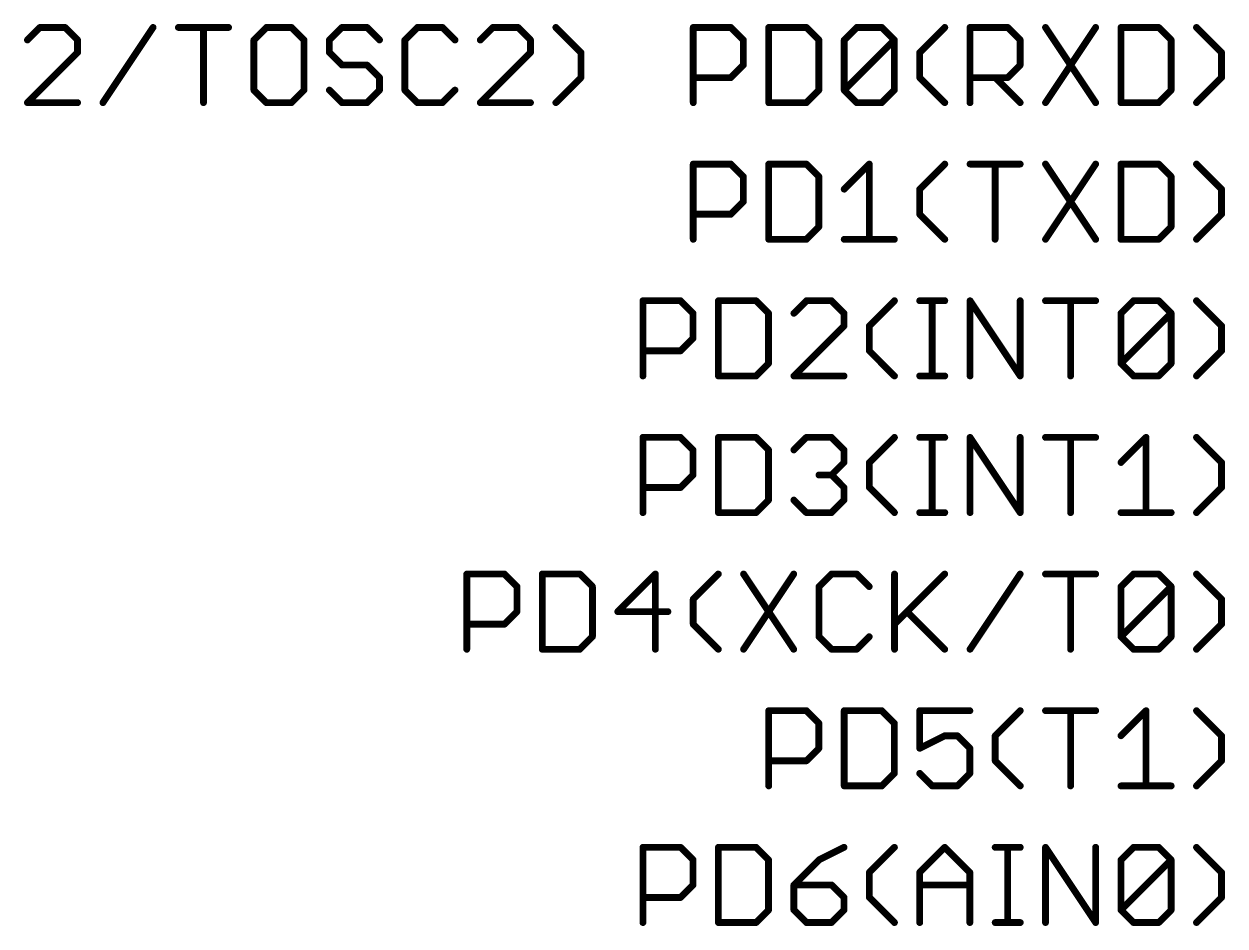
# Model space of a CAD drawing. Extents: x -13 to 211, y -15 to 133.
# Drawn here: x 74.06 to 96.38, y 50.04 to 66.8 of the extents above; entities that cross this region are included whole.
import ezdxf

# ---------------------------------------------------------------- set-up
doc = ezdxf.new("R2010")
doc.units = 0
doc.layers.add('95', color=251, linetype='CONTINUOUS')

msp = doc.modelspace()

# ---------------------------------------------------------------- linework, layer by layer
at = {"layer": '95', "const_width": 0.127}
for points in [[(74.3518, 66.7397), (74.1188, 66.5067)], [(74.8179, 66.7397), (74.3518, 66.7397)], [(75.0509, 66.5067), (74.8179, 66.7397)], [(75.522, 65.3415), (76.4542, 66.7397)], [(76.9253, 66.7397), (77.8575, 66.7397)], [(77.3914, 65.3415), (77.3914, 66.7397)], [(78.5616, 66.7397), (78.3286, 66.5067)], [(79.0277, 66.7397), (78.5616, 66.7397)], [(79.2607, 66.5067), (79.0277, 66.7397)], [(79.9649, 66.7397), (79.7319, 66.5067)], [(80.431, 66.7397), (79.9649, 66.7397)], [(80.664, 66.5067), (80.431, 66.7397)], [(81.3682, 66.7397), (81.1352, 66.5067)], [(81.8343, 66.7397), (81.3682, 66.7397)], [(82.0673, 66.5067), (81.8343, 66.7397)], [(82.7715, 66.7397), (82.5384, 66.5067)], [(83.2375, 66.7397), (82.7715, 66.7397)], [(83.4706, 66.5067), (83.2375, 66.7397)], [(84.4078, 66.2736), (83.9417, 66.7397)], [(86.496, 65.3415), (86.496, 66.7397)], [(86.496, 66.7397), (87.1951, 66.7397)], [(87.1951, 66.7397), (87.4281, 66.5067)], [(87.8993, 66.7397), (87.8993, 65.3415)], [(88.5984, 66.7397), (87.8993, 66.7397)], [(88.8314, 66.5067), (88.5984, 66.7397)], [(89.3025, 66.5067), (89.5356, 66.7397)], [(89.5356, 66.7397), (90.0016, 66.7397)], [(90.0016, 66.7397), (90.2347, 66.5067)], [(90.7058, 66.2736), (91.1719, 66.7397)], [(91.6413, 65.3415), (91.6413, 66.7397)], [(91.6413, 66.7397), (92.3404, 66.7397)], [(92.3404, 66.7397), (92.5735, 66.5067)], [(93.0446, 66.7397), (93.9767, 65.3415)], [(93.9767, 66.7397), (93.0446, 65.3415)], [(94.4479, 66.7397), (94.4479, 65.3415)], [(95.147, 66.7397), (94.4479, 66.7397)], [(95.38, 66.5067), (95.147, 66.7397)], [(96.3172, 66.2736), (95.8512, 66.7397)], [(75.0509, 66.2736), (75.0509, 66.5067)], [(78.3286, 66.5067), (78.3286, 65.5745)], [(79.2607, 65.5745), (79.2607, 66.5067)], [(79.7319, 66.5067), (79.7319, 66.2736)], [(81.1352, 66.5067), (81.1352, 65.5745)], [(83.4706, 66.2736), (83.4706, 66.5067)], [(87.4281, 66.5067), (87.4281, 66.0406)], [(88.8314, 65.5745), (88.8314, 66.5067)], [(89.3025, 65.5745), (89.3025, 66.5067)], [(89.3025, 65.5745), (90.2347, 66.5067)], [(90.2347, 66.5067), (90.2347, 65.5745)], [(92.5735, 66.5067), (92.5735, 66.0406)], [(95.38, 65.5745), (95.38, 66.5067)], [(74.1188, 65.3415), (75.0509, 66.2736)], [(79.7319, 66.2736), (79.9649, 66.0406)], [(82.5384, 65.3415), (83.4706, 66.2736)], [(84.4078, 65.8076), (84.4078, 66.2736)], [(90.7058, 65.8076), (90.7058, 66.2736)], [(96.3172, 65.8076), (96.3172, 66.2736)], [(79.9649, 66.0406), (80.431, 66.0406)], [(80.431, 66.0406), (80.664, 65.8076)], [(87.4281, 66.0406), (87.1951, 65.8076)], [(92.5735, 66.0406), (92.3404, 65.8076)], [(80.664, 65.8076), (80.664, 65.5745)], [(83.9417, 65.3415), (84.4078, 65.8076)], [(87.1951, 65.8076), (86.496, 65.8076)], [(91.1719, 65.3415), (90.7058, 65.8076)], [(92.3404, 65.8076), (91.6413, 65.8076)], [(92.1074, 65.8076), (92.5735, 65.3415)], [(95.8512, 65.3415), (96.3172, 65.8076)], [(78.3286, 65.5745), (78.5616, 65.3415)], [(79.0277, 65.3415), (79.2607, 65.5745)], [(79.9649, 65.3415), (79.7319, 65.5745)], [(80.664, 65.5745), (80.431, 65.3415)], [(81.1352, 65.5745), (81.3682, 65.3415)], [(81.8343, 65.3415), (82.0673, 65.5745)], [(88.5984, 65.3415), (88.8314, 65.5745)], [(89.5356, 65.3415), (89.3025, 65.5745)], [(90.2347, 65.5745), (90.0016, 65.3415)], [(95.147, 65.3415), (95.38, 65.5745)], [(75.0509, 65.3415), (74.1188, 65.3415)], [(78.5616, 65.3415), (79.0277, 65.3415)], [(80.431, 65.3415), (79.9649, 65.3415)], [(81.3682, 65.3415), (81.8343, 65.3415)], [(83.4706, 65.3415), (82.5384, 65.3415)], [(87.8993, 65.3415), (88.5984, 65.3415)], [(90.0016, 65.3415), (89.5356, 65.3415)], [(94.4479, 65.3415), (95.147, 65.3415)], [(86.496, 62.8015), (86.496, 64.1997)], [(86.496, 64.1997), (87.1951, 64.1997)], [(87.1951, 64.1997), (87.4281, 63.9667)], [(87.8993, 64.1997), (87.8993, 62.8015)], [(88.5984, 64.1997), (87.8993, 64.1997)], [(88.8314, 63.9667), (88.5984, 64.1997)], [(89.3025, 63.7336), (89.7686, 64.1997)], [(89.7686, 64.1997), (89.7686, 62.8015)], [(90.7058, 63.7336), (91.1719, 64.1997)], [(91.6413, 64.1997), (92.5735, 64.1997)], [(92.1074, 62.8015), (92.1074, 64.1997)], [(93.0446, 64.1997), (93.9767, 62.8015)], [(93.9767, 64.1997), (93.0446, 62.8015)], [(94.4479, 64.1997), (94.4479, 62.8015)], [(95.147, 64.1997), (94.4479, 64.1997)], [(95.38, 63.9667), (95.147, 64.1997)], [(96.3172, 63.7336), (95.8512, 64.1997)], [(87.4281, 63.9667), (87.4281, 63.5006)], [(88.8314, 63.0345), (88.8314, 63.9667)], [(95.38, 63.0345), (95.38, 63.9667)], [(90.7058, 63.2676), (90.7058, 63.7336)], [(96.3172, 63.2676), (96.3172, 63.7336)], [(87.4281, 63.5006), (87.1951, 63.2676)], [(87.1951, 63.2676), (86.496, 63.2676)], [(91.1719, 62.8015), (90.7058, 63.2676)], [(95.8512, 62.8015), (96.3172, 63.2676)], [(88.5984, 62.8015), (88.8314, 63.0345)], [(95.147, 62.8015), (95.38, 63.0345)], [(87.8993, 62.8015), (88.5984, 62.8015)], [(89.3025, 62.8015), (90.2347, 62.8015)], [(94.4479, 62.8015), (95.147, 62.8015)], [(85.5605, 60.2615), (85.5605, 61.6597)], [(85.5605, 61.6597), (86.2596, 61.6597)], [(86.2596, 61.6597), (86.4926, 61.4267)], [(86.9637, 61.6597), (86.9637, 60.2615)], [(87.6628, 61.6597), (86.9637, 61.6597)], [(87.8959, 61.4267), (87.6628, 61.6597)], [(88.6001, 61.6597), (88.367, 61.4267)], [(89.0661, 61.6597), (88.6001, 61.6597)], [(89.2991, 61.4267), (89.0661, 61.6597)], [(89.7703, 61.1936), (90.2364, 61.6597)], [(90.7058, 61.6597), (91.1719, 61.6597)], [(90.9389, 60.2615), (90.9389, 61.6597)], [(91.6413, 60.2615), (91.6413, 61.6597)], [(91.6413, 61.6597), (92.5735, 60.2615)], [(92.5735, 60.2615), (92.5735, 61.6597)], [(93.0446, 61.6597), (93.9767, 61.6597)], [(93.5107, 60.2615), (93.5107, 61.6597)], [(94.4479, 61.4267), (94.6809, 61.6597)], [(94.6809, 61.6597), (95.147, 61.6597)], [(95.147, 61.6597), (95.38, 61.4267)], [(96.3172, 61.1936), (95.8512, 61.6597)], [(86.4926, 61.4267), (86.4926, 60.9606)], [(87.8959, 60.4945), (87.8959, 61.4267)], [(89.2991, 61.1936), (89.2991, 61.4267)], [(94.4479, 60.4945), (94.4479, 61.4267)], [(94.4479, 60.4945), (95.38, 61.4267)], [(95.38, 61.4267), (95.38, 60.4945)], [(88.367, 60.2615), (89.2991, 61.1936)], [(89.7703, 60.7276), (89.7703, 61.1936)], [(96.3172, 60.7276), (96.3172, 61.1936)], [(86.4926, 60.9606), (86.2596, 60.7276)], [(86.2596, 60.7276), (85.5605, 60.7276)], [(90.2364, 60.2615), (89.7703, 60.7276)], [(95.8512, 60.2615), (96.3172, 60.7276)], [(87.6628, 60.2615), (87.8959, 60.4945)], [(94.6809, 60.2615), (94.4479, 60.4945)], [(95.38, 60.4945), (95.147, 60.2615)], [(86.9637, 60.2615), (87.6628, 60.2615)], [(89.2991, 60.2615), (88.367, 60.2615)], [(90.7058, 60.2615), (91.1719, 60.2615)], [(95.147, 60.2615), (94.6809, 60.2615)], [(85.5605, 57.7215), (85.5605, 59.1197)], [(85.5605, 59.1197), (86.2596, 59.1197)], [(86.2596, 59.1197), (86.4926, 58.8867)], [(86.9637, 59.1197), (86.9637, 57.7215)], [(87.6628, 59.1197), (86.9637, 59.1197)], [(87.8959, 58.8867), (87.6628, 59.1197)], [(88.367, 58.8867), (88.6001, 59.1197)], [(88.6001, 59.1197), (89.0661, 59.1197)], [(89.0661, 59.1197), (89.2991, 58.8867)], [(89.7703, 58.6536), (90.2364, 59.1197)], [(90.7058, 59.1197), (91.1719, 59.1197)], [(90.9389, 57.7215), (90.9389, 59.1197)], [(91.6413, 57.7215), (91.6413, 59.1197)], [(91.6413, 59.1197), (92.5735, 57.7215)], [(92.5735, 57.7215), (92.5735, 59.1197)], [(93.0446, 59.1197), (93.9767, 59.1197)], [(93.5107, 57.7215), (93.5107, 59.1197)], [(94.4479, 58.6536), (94.914, 59.1197)], [(94.914, 59.1197), (94.914, 57.7215)], [(96.3172, 58.6536), (95.8512, 59.1197)], [(86.4926, 58.8867), (86.4926, 58.4206)], [(87.8959, 57.9545), (87.8959, 58.8867)], [(89.2991, 58.8867), (89.2991, 58.6536)], [(89.2991, 58.6536), (89.0661, 58.4206)], [(89.7703, 58.1876), (89.7703, 58.6536)], [(96.3172, 58.1876), (96.3172, 58.6536)], [(86.4926, 58.4206), (86.2596, 58.1876)], [(89.0661, 58.4206), (88.8331, 58.4206)], [(89.0661, 58.4206), (89.2991, 58.1876)], [(86.2596, 58.1876), (85.5605, 58.1876)], [(89.2991, 58.1876), (89.2991, 57.9545)], [(90.2364, 57.7215), (89.7703, 58.1876)], [(95.8512, 57.7215), (96.3172, 58.1876)], [(87.6628, 57.7215), (87.8959, 57.9545)], [(88.6001, 57.7215), (88.367, 57.9545)], [(89.2991, 57.9545), (89.0661, 57.7215)], [(86.9637, 57.7215), (87.6628, 57.7215)], [(89.0661, 57.7215), (88.6001, 57.7215)], [(90.7058, 57.7215), (91.1719, 57.7215)], [(94.4479, 57.7215), (95.38, 57.7215)], [(82.2861, 55.1815), (82.2861, 56.5797)], [(82.2861, 56.5797), (82.9852, 56.5797)], [(82.9852, 56.5797), (83.2183, 56.3467)], [(83.6894, 56.5797), (83.6894, 55.1815)], [(84.3885, 56.5797), (83.6894, 56.5797)], [(84.6216, 56.3467), (84.3885, 56.5797)], [(85.7918, 56.5797), (85.0927, 55.8806)], [(85.7918, 55.1815), (85.7918, 56.5797)], [(86.496, 56.1136), (86.962, 56.5797)], [(87.4315, 56.5797), (88.3636, 55.1815)], [(88.3636, 56.5797), (87.4315, 55.1815)], [(89.0678, 56.5797), (88.8348, 56.3467)], [(89.5339, 56.5797), (89.0678, 56.5797)], [(89.7669, 56.3467), (89.5339, 56.5797)], [(90.2381, 56.5797), (90.2381, 55.1815)], [(90.2381, 55.6476), (91.1702, 56.5797)], [(91.6413, 55.1815), (92.5735, 56.5797)], [(93.0446, 56.5797), (93.9767, 56.5797)], [(93.5107, 55.1815), (93.5107, 56.5797)], [(94.4479, 56.3467), (94.6809, 56.5797)], [(94.6809, 56.5797), (95.147, 56.5797)], [(95.147, 56.5797), (95.38, 56.3467)], [(96.3172, 56.1136), (95.8512, 56.5797)], [(83.2183, 56.3467), (83.2183, 55.8806)], [(84.6216, 55.4145), (84.6216, 56.3467)], [(88.8348, 56.3467), (88.8348, 55.4145)], [(94.4479, 55.4145), (94.4479, 56.3467)], [(94.4479, 55.4145), (95.38, 56.3467)], [(95.38, 56.3467), (95.38, 55.4145)], [(86.496, 55.6476), (86.496, 56.1136)], [(96.3172, 55.6476), (96.3172, 56.1136)], [(83.2183, 55.8806), (82.9852, 55.6476)], [(85.0927, 55.8806), (86.0248, 55.8806)], [(90.4711, 55.8806), (91.1702, 55.1815)], [(82.9852, 55.6476), (82.2861, 55.6476)], [(86.962, 55.1815), (86.496, 55.6476)], [(95.8512, 55.1815), (96.3172, 55.6476)], [(84.3885, 55.1815), (84.6216, 55.4145)], [(88.8348, 55.4145), (89.0678, 55.1815)], [(89.5339, 55.1815), (89.7669, 55.4145)], [(94.6809, 55.1815), (94.4479, 55.4145)], [(95.38, 55.4145), (95.147, 55.1815)], [(83.6894, 55.1815), (84.3885, 55.1815)], [(89.0678, 55.1815), (89.5339, 55.1815)], [(95.147, 55.1815), (94.6809, 55.1815)], [(87.8993, 52.6415), (87.8993, 54.0397)], [(87.8993, 54.0397), (88.5984, 54.0397)], [(88.5984, 54.0397), (88.8314, 53.8067)], [(89.3025, 54.0397), (89.3025, 52.6415)], [(90.0016, 54.0397), (89.3025, 54.0397)], [(90.2347, 53.8067), (90.0016, 54.0397)], [(91.638, 54.0397), (90.7058, 54.0397)], [(90.7058, 54.0397), (90.7058, 53.3406)], [(92.1091, 53.5736), (92.5752, 54.0397)], [(93.0446, 54.0397), (93.9767, 54.0397)], [(93.5107, 52.6415), (93.5107, 54.0397)], [(94.4479, 53.5736), (94.914, 54.0397)], [(94.914, 54.0397), (94.914, 52.6415)], [(96.3172, 53.5736), (95.8512, 54.0397)], [(88.8314, 53.8067), (88.8314, 53.3406)], [(90.2347, 52.8745), (90.2347, 53.8067)], [(90.7058, 53.3406), (91.1719, 53.5736)], [(91.1719, 53.5736), (91.4049, 53.5736)], [(91.4049, 53.5736), (91.638, 53.3406)], [(92.1091, 53.1076), (92.1091, 53.5736)], [(96.3172, 53.1076), (96.3172, 53.5736)], [(88.8314, 53.3406), (88.5984, 53.1076)], [(91.638, 53.3406), (91.638, 52.8745)], [(88.5984, 53.1076), (87.8993, 53.1076)], [(92.5752, 52.6415), (92.1091, 53.1076)], [(95.8512, 52.6415), (96.3172, 53.1076)], [(90.0016, 52.6415), (90.2347, 52.8745)], [(90.9389, 52.6415), (90.7058, 52.8745)], [(91.638, 52.8745), (91.4049, 52.6415)], [(89.3025, 52.6415), (90.0016, 52.6415)], [(91.4049, 52.6415), (90.9389, 52.6415)], [(94.4479, 52.6415), (95.38, 52.6415)], [(85.5605, 50.1015), (85.5605, 51.4997)], [(85.5605, 51.4997), (86.2596, 51.4997)], [(86.2596, 51.4997), (86.4926, 51.2667)], [(86.9637, 51.4997), (86.9637, 50.1015)], [(87.6628, 51.4997), (86.9637, 51.4997)], [(87.8959, 51.2667), (87.6628, 51.4997)], [(89.2991, 51.4997), (88.8331, 51.2667)], [(89.7703, 51.0336), (90.2364, 51.4997)], [(90.7058, 51.0336), (91.1719, 51.4997)], [(91.1719, 51.4997), (91.6379, 51.0336)], [(92.1091, 51.4997), (92.5752, 51.4997)], [(92.3421, 50.1015), (92.3421, 51.4997)], [(93.0446, 50.1015), (93.0446, 51.4997)], [(93.0446, 51.4997), (93.9767, 50.1015)], [(93.9767, 50.1015), (93.9767, 51.4997)], [(94.4479, 51.2667), (94.6809, 51.4997)], [(94.6809, 51.4997), (95.147, 51.4997)], [(95.147, 51.4997), (95.38, 51.2667)], [(96.3172, 51.0336), (95.8512, 51.4997)], [(86.4926, 51.2667), (86.4926, 50.8006)], [(87.8959, 50.3345), (87.8959, 51.2667)], [(88.8331, 51.2667), (88.367, 50.8006)], [(94.4479, 50.3345), (94.4479, 51.2667)], [(94.4479, 50.3345), (95.38, 51.2667)], [(95.38, 51.2667), (95.38, 50.3345)], [(89.7703, 50.5676), (89.7703, 51.0336)], [(90.7058, 50.1015), (90.7058, 51.0336)], [(91.6379, 51.0336), (91.6379, 50.1015)], [(96.3172, 50.5676), (96.3172, 51.0336)], [(86.4926, 50.8006), (86.2596, 50.5676)], [(88.367, 50.8006), (88.367, 50.3345)], [(89.0661, 50.8006), (88.367, 50.8006)], [(89.2991, 50.5676), (89.0661, 50.8006)], [(90.7058, 50.8006), (91.6379, 50.8006)], [(86.2596, 50.5676), (85.5605, 50.5676)], [(89.2991, 50.3345), (89.2991, 50.5676)], [(90.2364, 50.1015), (89.7703, 50.5676)], [(95.8512, 50.1015), (96.3172, 50.5676)], [(87.6628, 50.1015), (87.8959, 50.3345)], [(88.367, 50.3345), (88.6001, 50.1015)], [(89.0661, 50.1015), (89.2991, 50.3345)], [(94.6809, 50.1015), (94.4479, 50.3345)], [(95.38, 50.3345), (95.147, 50.1015)], [(86.9637, 50.1015), (87.6628, 50.1015)], [(88.6001, 50.1015), (89.0661, 50.1015)], [(92.1091, 50.1015), (92.5752, 50.1015)], [(95.147, 50.1015), (94.6809, 50.1015)]]:
    msp.add_lwpolyline(points, dxfattribs=at)
at = {"layer": '95', "const_width": 0.0635}
for points in [[(74.3518, 66.7714, 1), (74.3518, 66.7079)], [(74.3742, 66.7172, 1), (74.3293, 66.7621)], [(74.8403, 66.7621, 1), (74.7954, 66.7172)], [(74.8179, 66.7079, 1), (74.8179, 66.7714)], [(76.4806, 66.7221, 1), (76.4278, 66.7573)], [(76.9253, 66.7714, 1), (76.9253, 66.7079)], [(77.4231, 66.7397, 1), (77.3596, 66.7397)], [(77.8575, 66.7079, 1), (77.8575, 66.7714)], [(78.5616, 66.7714, 1), (78.5616, 66.7079)], [(78.5841, 66.7172, 1), (78.5392, 66.7621)], [(79.0501, 66.7621, 1), (79.0052, 66.7172)], [(79.0277, 66.7079, 1), (79.0277, 66.7714)], [(79.9649, 66.7714, 1), (79.9649, 66.7079)], [(79.9874, 66.7172, 1), (79.9425, 66.7621)], [(80.4534, 66.7621, 1), (80.4085, 66.7172)], [(80.431, 66.7079, 1), (80.431, 66.7714)], [(81.3682, 66.7714, 1), (81.3682, 66.7079)], [(81.3906, 66.7172, 1), (81.3457, 66.7621)], [(81.8567, 66.7621, 1), (81.8118, 66.7172)], [(81.8343, 66.7079, 1), (81.8343, 66.7714)], [(82.7715, 66.7714, 1), (82.7715, 66.7079)], [(82.7939, 66.7172, 1), (82.749, 66.7621)], [(83.26, 66.7621, 1), (83.2151, 66.7172)], [(83.2375, 66.7079, 1), (83.2375, 66.7714)], [(83.9642, 66.7621, 1), (83.9193, 66.7172)], [(86.5277, 66.7397, 1), (86.4642, 66.7397)], [(86.496, 66.7714, 1), (86.496, 66.7079)], [(87.2175, 66.7621, 1), (87.1726, 66.7172)], [(87.1951, 66.7079, 1), (87.1951, 66.7714)], [(87.931, 66.7397, 1), (87.8675, 66.7397)], [(87.8993, 66.7714, 1), (87.8993, 66.7079)], [(88.6208, 66.7621, 1), (88.5759, 66.7172)], [(88.5984, 66.7079, 1), (88.5984, 66.7714)], [(89.5356, 66.7714, 1), (89.5356, 66.7079)], [(89.558, 66.7172, 1), (89.5131, 66.7621)], [(90.0241, 66.7621, 1), (89.9792, 66.7172)], [(90.0016, 66.7079, 1), (90.0016, 66.7714)], [(91.1943, 66.7172, 1), (91.1494, 66.7621)], [(91.6731, 66.7397, 1), (91.6096, 66.7397)], [(91.6413, 66.7714, 1), (91.6413, 66.7079)], [(92.3629, 66.7621, 1), (92.318, 66.7172)], [(92.3404, 66.7079, 1), (92.3404, 66.7714)], [(93.071, 66.7573, 1), (93.0182, 66.7221)], [(94.0032, 66.7221, 1), (93.9503, 66.7573)], [(94.4796, 66.7397, 1), (94.4161, 66.7397)], [(94.4479, 66.7714, 1), (94.4479, 66.7079)], [(95.1694, 66.7621, 1), (95.1245, 66.7172)], [(95.147, 66.7079, 1), (95.147, 66.7714)], [(95.8736, 66.7621, 1), (95.8287, 66.7172)], [(74.0963, 66.5291, 1), (74.1412, 66.4842)], [(75.0826, 66.5067, 1), (75.0191, 66.5067)], [(75.0284, 66.4842, 1), (75.0733, 66.5291)], [(78.3604, 66.5067, 1), (78.2969, 66.5067)], [(78.3061, 66.5291, 1), (78.3511, 66.4842)], [(79.2925, 66.5067, 1), (79.229, 66.5067)], [(79.2383, 66.4842, 1), (79.2832, 66.5291)], [(79.7636, 66.5067, 1), (79.7001, 66.5067)], [(79.7094, 66.5291, 1), (79.7543, 66.4842)], [(80.6416, 66.4842, 1), (80.6865, 66.5291)], [(81.1669, 66.5067, 1), (81.1034, 66.5067)], [(81.1127, 66.5291, 1), (81.1576, 66.4842)], [(82.0448, 66.4842, 1), (82.0897, 66.5291)], [(82.516, 66.5291, 1), (82.5609, 66.4842)], [(83.5023, 66.5067, 1), (83.4388, 66.5067)], [(83.4481, 66.4842, 1), (83.493, 66.5291)], [(87.4599, 66.5067, 1), (87.3964, 66.5067)], [(87.4057, 66.4842, 1), (87.4506, 66.5291)], [(88.8631, 66.5067, 1), (88.7996, 66.5067)], [(88.8089, 66.4842, 1), (88.8538, 66.5291)], [(89.3343, 66.5067, 1), (89.2708, 66.5067)], [(89.2801, 66.5291, 1), (89.325, 66.4842)], [(90.2664, 66.5067, 1), (90.2029, 66.5067)], [(90.2571, 66.4842, 1), (90.2122, 66.5291)], [(90.2122, 66.4842, 1), (90.2571, 66.5291)], [(92.6052, 66.5067, 1), (92.5417, 66.5067)], [(92.551, 66.4842, 1), (92.5959, 66.5291)], [(95.4118, 66.5067, 1), (95.3483, 66.5067)], [(95.3576, 66.4842, 1), (95.4025, 66.5291)], [(75.0733, 66.2512, 1), (75.0284, 66.2961)], [(79.7543, 66.2961, 1), (79.7094, 66.2512)], [(83.493, 66.2512, 1), (83.4481, 66.2961)], [(84.4395, 66.2736, 1), (84.376, 66.2736)], [(84.3853, 66.2512, 1), (84.4302, 66.2961)], [(90.7376, 66.2736, 1), (90.6741, 66.2736)], [(90.6834, 66.2961, 1), (90.7283, 66.2512)], [(96.349, 66.2736, 1), (96.2855, 66.2736)], [(96.2948, 66.2512, 1), (96.3397, 66.2961)], [(75.0191, 66.2736, 1), (75.0826, 66.2736)], [(79.7001, 66.2736, 1), (79.7636, 66.2736)], [(79.9649, 66.0723, 1), (79.9649, 66.0088)], [(79.9425, 66.0181, 1), (79.9874, 66.063)], [(80.4534, 66.063, 1), (80.4085, 66.0181)], [(80.431, 66.0088, 1), (80.431, 66.0723)], [(83.4388, 66.2736, 1), (83.5023, 66.2736)], [(87.4506, 66.0181, 1), (87.4057, 66.063)], [(92.5959, 66.0181, 1), (92.551, 66.063)], [(80.6958, 65.8076, 1), (80.6323, 65.8076)], [(80.6416, 65.7851, 1), (80.6865, 65.83)], [(84.4302, 65.7851, 1), (84.3853, 65.83)], [(86.496, 65.8393, 1), (86.496, 65.7758)], [(87.1726, 65.83, 1), (87.2175, 65.7851)], [(87.1951, 65.7758, 1), (87.1951, 65.8393)], [(87.3964, 66.0406, 1), (87.4599, 66.0406)], [(90.7283, 65.83, 1), (90.6834, 65.7851)], [(91.6413, 65.8393, 1), (91.6413, 65.7758)], [(92.1299, 65.83, 1), (92.085, 65.7851)], [(92.318, 65.83, 1), (92.3629, 65.7851)], [(92.3404, 65.7758, 1), (92.3404, 65.8393)], [(92.5417, 66.0406, 1), (92.6052, 66.0406)], [(96.3397, 65.7851, 1), (96.2948, 65.83)], [(78.3511, 65.597, 1), (78.3061, 65.5521)], [(79.2832, 65.5521, 1), (79.2383, 65.597)], [(79.7543, 65.597, 1), (79.7094, 65.5521)], [(80.6865, 65.5521, 1), (80.6416, 65.597)], [(81.1576, 65.597, 1), (81.1127, 65.5521)], [(82.0897, 65.5521, 1), (82.0448, 65.597)], [(84.376, 65.8076, 1), (84.4395, 65.8076)], [(88.8538, 65.5521, 1), (88.8089, 65.597)], [(89.325, 65.597, 1), (89.2801, 65.5521)], [(90.2571, 65.5521, 1), (90.2122, 65.597)], [(90.6741, 65.8076, 1), (90.7376, 65.8076)], [(95.4025, 65.5521, 1), (95.3576, 65.597)], [(96.2855, 65.8076, 1), (96.349, 65.8076)], [(78.2969, 65.5745, 1), (78.3604, 65.5745)], [(79.229, 65.5745, 1), (79.2925, 65.5745)], [(80.6323, 65.5745, 1), (80.6958, 65.5745)], [(81.1034, 65.5745, 1), (81.1669, 65.5745)], [(88.7996, 65.5745, 1), (88.8631, 65.5745)], [(89.2708, 65.5745, 1), (89.3343, 65.5745)], [(89.2801, 65.597, 1), (89.325, 65.5521)], [(90.2029, 65.5745, 1), (90.2664, 65.5745)], [(95.3483, 65.5745, 1), (95.4118, 65.5745)], [(74.0963, 65.364, 1), (74.1412, 65.319)], [(74.1188, 65.3732, 1), (74.1188, 65.3097)], [(75.0509, 65.3097, 1), (75.0509, 65.3732)], [(75.4956, 65.3591, 1), (75.5485, 65.3239)], [(77.3596, 65.3415, 1), (77.4231, 65.3415)], [(78.5616, 65.3732, 1), (78.5616, 65.3097)], [(78.5392, 65.319, 1), (78.5841, 65.364)], [(79.0052, 65.364, 1), (79.0501, 65.319)], [(79.0277, 65.3097, 1), (79.0277, 65.3732)], [(79.9649, 65.3732, 1), (79.9649, 65.3097)], [(79.9425, 65.319, 1), (79.9874, 65.364)], [(80.4085, 65.364, 1), (80.4534, 65.319)], [(80.431, 65.3097, 1), (80.431, 65.3732)], [(81.3682, 65.3732, 1), (81.3682, 65.3097)], [(81.3457, 65.319, 1), (81.3906, 65.364)], [(81.8118, 65.364, 1), (81.8567, 65.319)], [(81.8343, 65.3097, 1), (81.8343, 65.3732)], [(82.5384, 65.3732, 1), (82.5384, 65.3097)], [(82.516, 65.364, 1), (82.5609, 65.319)], [(83.4706, 65.3097, 1), (83.4706, 65.3732)], [(83.9193, 65.364, 1), (83.9642, 65.319)], [(86.4642, 65.3415, 1), (86.5277, 65.3415)], [(87.8993, 65.3732, 1), (87.8993, 65.3097)], [(87.8675, 65.3415, 1), (87.931, 65.3415)], [(88.5759, 65.364, 1), (88.6208, 65.319)], [(88.5984, 65.3097, 1), (88.5984, 65.3732)], [(89.5356, 65.3732, 1), (89.5356, 65.3097)], [(89.5131, 65.319, 1), (89.558, 65.364)], [(89.9792, 65.364, 1), (90.0241, 65.319)], [(90.0016, 65.3097, 1), (90.0016, 65.3732)], [(91.1494, 65.319, 1), (91.1943, 65.364)], [(91.6096, 65.3415, 1), (91.6731, 65.3415)], [(92.551, 65.319, 1), (92.5959, 65.364)], [(93.0182, 65.3591, 1), (93.071, 65.3239)], [(93.9503, 65.3239, 1), (94.0032, 65.3591)], [(94.4161, 65.3415, 1), (94.4796, 65.3415)], [(94.4479, 65.3732, 1), (94.4479, 65.3097)], [(95.1245, 65.364, 1), (95.1694, 65.319)], [(95.147, 65.3097, 1), (95.147, 65.3732)], [(95.8287, 65.364, 1), (95.8736, 65.319)], [(86.5277, 64.1997, 1), (86.4642, 64.1997)], [(86.496, 64.2314, 1), (86.496, 64.1679)], [(87.2175, 64.2221, 1), (87.1726, 64.1772)], [(87.1951, 64.1679, 1), (87.1951, 64.2314)], [(87.931, 64.1997, 1), (87.8675, 64.1997)], [(87.8993, 64.2314, 1), (87.8993, 64.1679)], [(88.6208, 64.2221, 1), (88.5759, 64.1772)], [(88.5984, 64.1679, 1), (88.5984, 64.2314)], [(89.8004, 64.1997, 1), (89.7369, 64.1997)], [(89.7911, 64.1772, 1), (89.7462, 64.2221)], [(91.1943, 64.1772, 1), (91.1494, 64.2221)], [(91.6413, 64.2314, 1), (91.6413, 64.1679)], [(92.1392, 64.1997, 1), (92.0757, 64.1997)], [(92.5735, 64.1679, 1), (92.5735, 64.2314)], [(93.071, 64.2173, 1), (93.0182, 64.1821)], [(94.0032, 64.1821, 1), (93.9503, 64.2173)], [(94.4796, 64.1997, 1), (94.4161, 64.1997)], [(94.4479, 64.2314, 1), (94.4479, 64.1679)], [(95.1694, 64.2221, 1), (95.1245, 64.1772)], [(95.147, 64.1679, 1), (95.147, 64.2314)], [(95.8736, 64.2221, 1), (95.8287, 64.1772)], [(87.4599, 63.9667, 1), (87.3964, 63.9667)], [(87.4057, 63.9442, 1), (87.4506, 63.9891)], [(88.8631, 63.9667, 1), (88.7996, 63.9667)], [(88.8089, 63.9442, 1), (88.8538, 63.9891)], [(95.4118, 63.9667, 1), (95.3483, 63.9667)], [(95.3576, 63.9442, 1), (95.4025, 63.9891)], [(89.2801, 63.7561, 1), (89.325, 63.7112)], [(90.7376, 63.7336, 1), (90.6741, 63.7336)], [(90.6834, 63.7561, 1), (90.7283, 63.7112)], [(96.349, 63.7336, 1), (96.2855, 63.7336)], [(96.2948, 63.7112, 1), (96.3397, 63.7561)], [(87.3964, 63.5006, 1), (87.4599, 63.5006)], [(87.4506, 63.4781, 1), (87.4057, 63.523)], [(86.496, 63.2993, 1), (86.496, 63.2358)], [(87.1726, 63.29, 1), (87.2175, 63.2451)], [(87.1951, 63.2358, 1), (87.1951, 63.2993)], [(90.6741, 63.2676, 1), (90.7376, 63.2676)], [(90.7283, 63.29, 1), (90.6834, 63.2451)], [(96.2855, 63.2676, 1), (96.349, 63.2676)], [(96.3397, 63.2451, 1), (96.2948, 63.29)], [(88.7996, 63.0345, 1), (88.8631, 63.0345)], [(88.8538, 63.0121, 1), (88.8089, 63.057)], [(95.3483, 63.0345, 1), (95.4118, 63.0345)], [(95.4025, 63.0121, 1), (95.3576, 63.057)], [(86.4642, 62.8015, 1), (86.5277, 62.8015)], [(87.8993, 62.8333, 1), (87.8993, 62.7698)], [(87.8675, 62.8015, 1), (87.931, 62.8015)], [(88.5759, 62.824, 1), (88.6208, 62.779)], [(88.5984, 62.7698, 1), (88.5984, 62.8333)], [(89.3025, 62.8333, 1), (89.3025, 62.7698)], [(89.7369, 62.8015, 1), (89.8004, 62.8015)], [(90.2347, 62.7698, 1), (90.2347, 62.8333)], [(91.1494, 62.779, 1), (91.1943, 62.824)], [(92.0757, 62.8015, 1), (92.1392, 62.8015)], [(93.0182, 62.8191, 1), (93.071, 62.7839)], [(93.9503, 62.7839, 1), (94.0032, 62.8191)], [(94.4161, 62.8015, 1), (94.4796, 62.8015)], [(94.4479, 62.8333, 1), (94.4479, 62.7698)], [(95.1245, 62.824, 1), (95.1694, 62.779)], [(95.147, 62.7698, 1), (95.147, 62.8333)], [(95.8287, 62.824, 1), (95.8736, 62.779)], [(85.5922, 61.6597, 1), (85.5287, 61.6597)], [(85.5605, 61.6914, 1), (85.5605, 61.6279)], [(86.282, 61.6821, 1), (86.2371, 61.6372)], [(86.2596, 61.6279, 1), (86.2596, 61.6914)], [(86.9955, 61.6597, 1), (86.932, 61.6597)], [(86.9637, 61.6914, 1), (86.9637, 61.6279)], [(87.6853, 61.6821, 1), (87.6404, 61.6372)], [(87.6628, 61.6279, 1), (87.6628, 61.6914)], [(88.6001, 61.6914, 1), (88.6001, 61.6279)], [(88.6225, 61.6372, 1), (88.5776, 61.6821)], [(89.0886, 61.6821, 1), (89.0437, 61.6372)], [(89.0661, 61.6279, 1), (89.0661, 61.6914)], [(90.2588, 61.6372, 1), (90.2139, 61.6821)], [(90.7058, 61.6914, 1), (90.7058, 61.6279)], [(90.9706, 61.6597, 1), (90.9071, 61.6597)], [(91.1719, 61.6279, 1), (91.1719, 61.6914)], [(91.6731, 61.6597, 1), (91.6096, 61.6597)], [(91.6678, 61.6773, 1), (91.6149, 61.6421)], [(92.6052, 61.6597, 1), (92.5417, 61.6597)], [(93.0446, 61.6914, 1), (93.0446, 61.6279)], [(93.5424, 61.6597, 1), (93.4789, 61.6597)], [(93.9767, 61.6279, 1), (93.9767, 61.6914)], [(94.6809, 61.6914, 1), (94.6809, 61.6279)], [(94.7034, 61.6372, 1), (94.6585, 61.6821)], [(95.1694, 61.6821, 1), (95.1245, 61.6372)], [(95.147, 61.6279, 1), (95.147, 61.6914)], [(95.8736, 61.6821, 1), (95.8287, 61.6372)], [(86.5243, 61.4267, 1), (86.4608, 61.4267)], [(86.4701, 61.4042, 1), (86.515, 61.4491)], [(87.9276, 61.4267, 1), (87.8641, 61.4267)], [(87.8734, 61.4042, 1), (87.9183, 61.4491)], [(88.3446, 61.4491, 1), (88.3895, 61.4042)], [(89.3309, 61.4267, 1), (89.2674, 61.4267)], [(89.2767, 61.4042, 1), (89.3216, 61.4491)], [(94.4796, 61.4267, 1), (94.4161, 61.4267)], [(94.4254, 61.4491, 1), (94.4703, 61.4042)], [(95.4118, 61.4267, 1), (95.3483, 61.4267)], [(95.4025, 61.4042, 1), (95.3576, 61.4491)], [(95.3576, 61.4042, 1), (95.4025, 61.4491)], [(89.2674, 61.1936, 1), (89.3309, 61.1936)], [(89.3216, 61.1712, 1), (89.2767, 61.2161)], [(89.7478, 61.2161, 1), (89.7928, 61.1712)], [(89.8021, 61.1936, 1), (89.7386, 61.1936)], [(96.349, 61.1936, 1), (96.2855, 61.1936)], [(96.2948, 61.1712, 1), (96.3397, 61.2161)], [(86.4608, 60.9606, 1), (86.5243, 60.9606)], [(86.515, 60.9381, 1), (86.4701, 60.983)], [(85.5605, 60.7593, 1), (85.5605, 60.6958)], [(86.2371, 60.75, 1), (86.282, 60.7051)], [(86.2596, 60.6958, 1), (86.2596, 60.7593)], [(89.7928, 60.75, 1), (89.7478, 60.7051)], [(89.7386, 60.7276, 1), (89.8021, 60.7276)], [(96.2855, 60.7276, 1), (96.349, 60.7276)], [(96.3397, 60.7051, 1), (96.2948, 60.75)], [(87.8641, 60.4945, 1), (87.9276, 60.4945)], [(87.9183, 60.4721, 1), (87.8734, 60.517)], [(94.4161, 60.4945, 1), (94.4796, 60.4945)], [(94.4703, 60.517, 1), (94.4254, 60.4721)], [(94.4254, 60.517, 1), (94.4703, 60.4721)], [(95.3483, 60.4945, 1), (95.4118, 60.4945)], [(95.4025, 60.4721, 1), (95.3576, 60.517)], [(85.5287, 60.2615, 1), (85.5922, 60.2615)], [(86.9637, 60.2933, 1), (86.9637, 60.2298)], [(86.932, 60.2615, 1), (86.9955, 60.2615)], [(87.6404, 60.284, 1), (87.6853, 60.239)], [(87.6628, 60.2298, 1), (87.6628, 60.2933)], [(88.367, 60.2933, 1), (88.367, 60.2298)], [(88.3446, 60.284, 1), (88.3895, 60.239)], [(89.2991, 60.2298, 1), (89.2991, 60.2933)], [(90.2139, 60.239, 1), (90.2588, 60.284)], [(90.7058, 60.2933, 1), (90.7058, 60.2298)], [(90.9071, 60.2615, 1), (90.9706, 60.2615)], [(91.1719, 60.2298, 1), (91.1719, 60.2933)], [(91.6096, 60.2615, 1), (91.6731, 60.2615)], [(92.5417, 60.2615, 1), (92.6052, 60.2615)], [(92.547, 60.2439, 1), (92.5999, 60.2791)], [(93.4789, 60.2615, 1), (93.5424, 60.2615)], [(94.6809, 60.2933, 1), (94.6809, 60.2298)], [(94.6585, 60.239, 1), (94.7034, 60.284)], [(95.1245, 60.284, 1), (95.1694, 60.239)], [(95.147, 60.2298, 1), (95.147, 60.2933)], [(95.8287, 60.284, 1), (95.8736, 60.239)], [(85.5922, 59.1197, 1), (85.5287, 59.1197)], [(85.5605, 59.1514, 1), (85.5605, 59.0879)], [(86.282, 59.1421, 1), (86.2371, 59.0972)], [(86.2596, 59.0879, 1), (86.2596, 59.1514)], [(86.9955, 59.1197, 1), (86.932, 59.1197)], [(86.9637, 59.1514, 1), (86.9637, 59.0879)], [(87.6853, 59.1421, 1), (87.6404, 59.0972)], [(87.6628, 59.0879, 1), (87.6628, 59.1514)], [(88.6001, 59.1514, 1), (88.6001, 59.0879)], [(88.6225, 59.0972, 1), (88.5776, 59.1421)], [(89.0886, 59.1421, 1), (89.0437, 59.0972)], [(89.0661, 59.0879, 1), (89.0661, 59.1514)], [(90.2588, 59.0972, 1), (90.2139, 59.1421)], [(90.7058, 59.1514, 1), (90.7058, 59.0879)], [(90.9706, 59.1197, 1), (90.9071, 59.1197)], [(91.1719, 59.0879, 1), (91.1719, 59.1514)], [(91.6731, 59.1197, 1), (91.6096, 59.1197)], [(91.6678, 59.1373, 1), (91.6149, 59.1021)], [(92.6052, 59.1197, 1), (92.5417, 59.1197)], [(93.0446, 59.1514, 1), (93.0446, 59.0879)], [(93.5424, 59.1197, 1), (93.4789, 59.1197)], [(93.9767, 59.0879, 1), (93.9767, 59.1514)], [(94.9457, 59.1197, 1), (94.8822, 59.1197)], [(94.9364, 59.0972, 1), (94.8915, 59.1421)], [(95.8736, 59.1421, 1), (95.8287, 59.0972)], [(86.5243, 58.8867, 1), (86.4608, 58.8867)], [(86.4701, 58.8642, 1), (86.515, 58.9091)], [(87.9276, 58.8867, 1), (87.8641, 58.8867)], [(87.8734, 58.8642, 1), (87.9183, 58.9091)], [(88.3446, 58.9091, 1), (88.3895, 58.8642)], [(89.3309, 58.8867, 1), (89.2674, 58.8867)], [(89.2767, 58.8642, 1), (89.3216, 58.9091)], [(89.3216, 58.6312, 1), (89.2767, 58.6761)], [(89.8021, 58.6536, 1), (89.7386, 58.6536)], [(96.349, 58.6536, 1), (96.2855, 58.6536)], [(89.2674, 58.6536, 1), (89.3309, 58.6536)], [(89.7478, 58.6761, 1), (89.7928, 58.6312)], [(94.4254, 58.6761, 1), (94.4703, 58.6312)], [(96.2948, 58.6312, 1), (96.3397, 58.6761)], [(86.4608, 58.4206, 1), (86.5243, 58.4206)], [(86.515, 58.3981, 1), (86.4701, 58.443)], [(88.8331, 58.4523, 1), (88.8331, 58.3888)], [(89.0886, 58.443, 1), (89.0437, 58.3981)], [(89.0437, 58.443, 1), (89.0886, 58.3981)], [(89.0661, 58.3888, 1), (89.0661, 58.4523)], [(85.5605, 58.2193, 1), (85.5605, 58.1558)], [(86.2371, 58.21, 1), (86.282, 58.1651)], [(86.2596, 58.1558, 1), (86.2596, 58.2193)], [(89.3309, 58.1876, 1), (89.2674, 58.1876)], [(89.2767, 58.1651, 1), (89.3216, 58.21)], [(89.7928, 58.21, 1), (89.7478, 58.1651)], [(89.7386, 58.1876, 1), (89.8021, 58.1876)], [(96.2855, 58.1876, 1), (96.349, 58.1876)], [(96.3397, 58.1651, 1), (96.2948, 58.21)], [(87.8641, 57.9545, 1), (87.9276, 57.9545)], [(87.9183, 57.9321, 1), (87.8734, 57.977)], [(88.3895, 57.977, 1), (88.3446, 57.9321)], [(89.2674, 57.9545, 1), (89.3309, 57.9545)], [(89.3216, 57.9321, 1), (89.2767, 57.977)], [(85.5287, 57.7215, 1), (85.5922, 57.7215)], [(86.9637, 57.7533, 1), (86.9637, 57.6898)], [(86.932, 57.7215, 1), (86.9955, 57.7215)], [(87.6404, 57.744, 1), (87.6853, 57.699)], [(87.6628, 57.6898, 1), (87.6628, 57.7533)], [(88.6001, 57.7533, 1), (88.6001, 57.6898)], [(88.5776, 57.699, 1), (88.6225, 57.744)], [(89.0437, 57.744, 1), (89.0886, 57.699)], [(89.0661, 57.6898, 1), (89.0661, 57.7533)], [(90.2139, 57.699, 1), (90.2588, 57.744)], [(90.7058, 57.7533, 1), (90.7058, 57.6898)], [(90.9071, 57.7215, 1), (90.9706, 57.7215)], [(91.1719, 57.6898, 1), (91.1719, 57.7533)], [(91.6096, 57.7215, 1), (91.6731, 57.7215)], [(92.5417, 57.7215, 1), (92.6052, 57.7215)], [(92.547, 57.7039, 1), (92.5999, 57.7391)], [(93.4789, 57.7215, 1), (93.5424, 57.7215)], [(94.4479, 57.7533, 1), (94.4479, 57.6898)], [(94.8822, 57.7215, 1), (94.9457, 57.7215)], [(95.38, 57.6898, 1), (95.38, 57.7533)], [(95.8287, 57.744, 1), (95.8736, 57.699)], [(82.2861, 56.6114, 1), (82.2861, 56.5479)], [(82.3179, 56.5797, 1), (82.2544, 56.5797)], [(83.0077, 56.6021, 1), (82.9628, 56.5572)], [(82.9852, 56.5479, 1), (82.9852, 56.6114)], [(83.6894, 56.6114, 1), (83.6894, 56.5479)], [(83.7212, 56.5797, 1), (83.6577, 56.5797)], [(84.411, 56.6021, 1), (84.3661, 56.5572)], [(84.3885, 56.5479, 1), (84.3885, 56.6114)], [(85.8236, 56.5797, 1), (85.7601, 56.5797)], [(85.8143, 56.5572, 1), (85.7693, 56.6021)], [(86.9845, 56.5572, 1), (86.9396, 56.6021)], [(87.4579, 56.5973, 1), (87.4051, 56.5621)], [(88.39, 56.5621, 1), (88.3372, 56.5973)], [(89.0678, 56.6114, 1), (89.0678, 56.5479)], [(89.0903, 56.5572, 1), (89.0454, 56.6021)], [(89.5563, 56.6021, 1), (89.5114, 56.5572)], [(89.5339, 56.5479, 1), (89.5339, 56.6114)], [(90.2698, 56.5797, 1), (90.2063, 56.5797)], [(91.1926, 56.5572, 1), (91.1477, 56.6021)], [(92.5999, 56.5621, 1), (92.547, 56.5973)], [(93.0446, 56.6114, 1), (93.0446, 56.5479)], [(93.5424, 56.5797, 1), (93.4789, 56.5797)], [(93.9767, 56.5479, 1), (93.9767, 56.6114)], [(94.6809, 56.6114, 1), (94.6809, 56.5479)], [(94.7034, 56.5572, 1), (94.6585, 56.6021)], [(95.1694, 56.6021, 1), (95.1245, 56.5572)], [(95.147, 56.5479, 1), (95.147, 56.6114)], [(95.8736, 56.6021, 1), (95.8287, 56.5572)], [(83.25, 56.3467, 1), (83.1865, 56.3467)], [(83.1958, 56.3242, 1), (83.2407, 56.3691)], [(84.6533, 56.3467, 1), (84.5898, 56.3467)], [(84.5991, 56.3242, 1), (84.644, 56.3691)], [(88.8665, 56.3467, 1), (88.803, 56.3467)], [(88.8123, 56.3691, 1), (88.8572, 56.3242)], [(89.7445, 56.3242, 1), (89.7894, 56.3691)], [(94.4796, 56.3467, 1), (94.4161, 56.3467)], [(94.4254, 56.3691, 1), (94.4703, 56.3242)], [(95.4118, 56.3467, 1), (95.3483, 56.3467)], [(95.4025, 56.3242, 1), (95.3576, 56.3691)], [(95.3576, 56.3242, 1), (95.4025, 56.3691)], [(86.5277, 56.1136, 1), (86.4642, 56.1136)], [(86.4735, 56.1361, 1), (86.5184, 56.0912)], [(96.349, 56.1136, 1), (96.2855, 56.1136)], [(96.2948, 56.0912, 1), (96.3397, 56.1361)], [(83.1865, 55.8806, 1), (83.25, 55.8806)], [(83.2407, 55.8581, 1), (83.1958, 55.903)], [(85.0927, 55.9123, 1), (85.0927, 55.8488)], [(85.0703, 55.903, 1), (85.1152, 55.8581)], [(86.0248, 55.8488, 1), (86.0248, 55.9123)], [(90.4935, 55.903, 1), (90.4486, 55.8581)], [(82.2861, 55.6793, 1), (82.2861, 55.6158)], [(82.9628, 55.67, 1), (83.0077, 55.6251)], [(82.9852, 55.6158, 1), (82.9852, 55.6793)], [(86.5184, 55.67, 1), (86.4735, 55.6251)], [(86.4642, 55.6476, 1), (86.5277, 55.6476)], [(90.2156, 55.67, 1), (90.2605, 55.6251)], [(96.2855, 55.6476, 1), (96.349, 55.6476)], [(96.3397, 55.6251, 1), (96.2948, 55.67)], [(84.5898, 55.4145, 1), (84.6533, 55.4145)], [(84.644, 55.3921, 1), (84.5991, 55.437)], [(88.803, 55.4145, 1), (88.8665, 55.4145)], [(88.8572, 55.437, 1), (88.8123, 55.3921)], [(89.7894, 55.3921, 1), (89.7445, 55.437)], [(94.4161, 55.4145, 1), (94.4796, 55.4145)], [(94.4703, 55.437, 1), (94.4254, 55.3921)], [(94.4254, 55.437, 1), (94.4703, 55.3921)], [(95.3483, 55.4145, 1), (95.4118, 55.4145)], [(95.4025, 55.3921, 1), (95.3576, 55.437)], [(82.2544, 55.1815, 1), (82.3179, 55.1815)], [(83.6894, 55.2133, 1), (83.6894, 55.1497)], [(83.6577, 55.1815, 1), (83.7212, 55.1815)], [(84.3661, 55.204, 1), (84.411, 55.159)], [(84.3885, 55.1497, 1), (84.3885, 55.2133)], [(85.7601, 55.1815, 1), (85.8236, 55.1815)], [(86.9396, 55.159, 1), (86.9845, 55.204)], [(87.4051, 55.1991, 1), (87.4579, 55.1639)], [(88.3372, 55.1639, 1), (88.39, 55.1991)], [(89.0678, 55.2133, 1), (89.0678, 55.1497)], [(89.0454, 55.159, 1), (89.0903, 55.204)], [(89.5114, 55.204, 1), (89.5563, 55.159)], [(89.5339, 55.1497, 1), (89.5339, 55.2133)], [(90.2063, 55.1815, 1), (90.2698, 55.1815)], [(91.1477, 55.159, 1), (91.1926, 55.204)], [(91.6149, 55.1991, 1), (91.6678, 55.1639)], [(93.4789, 55.1815, 1), (93.5424, 55.1815)], [(94.6809, 55.2133, 1), (94.6809, 55.1497)], [(94.6585, 55.159, 1), (94.7034, 55.204)], [(95.1245, 55.204, 1), (95.1694, 55.159)], [(95.147, 55.1497, 1), (95.147, 55.2133)], [(95.8287, 55.204, 1), (95.8736, 55.159)], [(87.931, 54.0397, 1), (87.8675, 54.0397)], [(87.8993, 54.0714, 1), (87.8993, 54.0079)], [(88.6208, 54.0621, 1), (88.5759, 54.0172)], [(88.5984, 54.0079, 1), (88.5984, 54.0714)], [(89.3343, 54.0397, 1), (89.2708, 54.0397)], [(89.3025, 54.0714, 1), (89.3025, 54.0079)], [(90.0241, 54.0621, 1), (89.9792, 54.0172)], [(90.0016, 54.0079, 1), (90.0016, 54.0714)], [(90.7376, 54.0397, 1), (90.6741, 54.0397)], [(90.7058, 54.0714, 1), (90.7058, 54.0079)], [(91.638, 54.0079, 1), (91.638, 54.0714)], [(92.5976, 54.0172, 1), (92.5527, 54.0621)], [(93.0446, 54.0714, 1), (93.0446, 54.0079)], [(93.5424, 54.0397, 1), (93.4789, 54.0397)], [(93.9767, 54.0079, 1), (93.9767, 54.0714)], [(94.9457, 54.0397, 1), (94.8822, 54.0397)], [(94.9364, 54.0172, 1), (94.8915, 54.0621)], [(95.8736, 54.0621, 1), (95.8287, 54.0172)], [(88.8631, 53.8067, 1), (88.7996, 53.8067)], [(88.8089, 53.7842, 1), (88.8538, 53.8291)], [(90.2664, 53.8067, 1), (90.2029, 53.8067)], [(90.2122, 53.7842, 1), (90.2571, 53.8291)], [(91.1719, 53.6054, 1), (91.1719, 53.5419)], [(91.1861, 53.5452, 1), (91.1577, 53.602)], [(91.4274, 53.5961, 1), (91.3825, 53.5512)], [(91.4049, 53.5419, 1), (91.4049, 53.6054)], [(92.1409, 53.5736, 1), (92.0773, 53.5736)], [(92.0866, 53.5961, 1), (92.1316, 53.5512)], [(94.4254, 53.5961, 1), (94.4703, 53.5512)], [(96.349, 53.5736, 1), (96.2855, 53.5736)], [(96.2948, 53.5512, 1), (96.3397, 53.5961)], [(88.7996, 53.3406, 1), (88.8631, 53.3406)], [(88.8538, 53.3181, 1), (88.8089, 53.363)], [(90.6916, 53.369, 1), (90.72, 53.3122)], [(90.6741, 53.3406, 1), (90.7376, 53.3406)], [(91.6697, 53.3406, 1), (91.6062, 53.3406)], [(91.6155, 53.3181, 1), (91.6604, 53.363)], [(87.8993, 53.1393, 1), (87.8993, 53.0758)], [(88.5759, 53.13, 1), (88.6208, 53.0851)], [(88.5984, 53.0758, 1), (88.5984, 53.1393)], [(92.0773, 53.1076, 1), (92.1409, 53.1076)], [(92.1316, 53.13, 1), (92.0866, 53.0851)], [(96.2855, 53.1076, 1), (96.349, 53.1076)], [(96.3397, 53.0851, 1), (96.2948, 53.13)], [(90.2571, 52.8521, 1), (90.2122, 52.897)], [(90.7283, 52.897, 1), (90.6834, 52.8521)], [(91.6604, 52.8521, 1), (91.6155, 52.897)], [(89.3025, 52.6733, 1), (89.3025, 52.6097)], [(89.9792, 52.664, 1), (90.0241, 52.619)], [(90.0016, 52.6097, 1), (90.0016, 52.6733)], [(90.2029, 52.8745, 1), (90.2664, 52.8745)], [(90.9389, 52.6733, 1), (90.9389, 52.6097)], [(90.9164, 52.619, 1), (90.9613, 52.664)], [(91.3825, 52.664, 1), (91.4274, 52.619)], [(91.4049, 52.6097, 1), (91.4049, 52.6733)], [(91.6062, 52.8745, 1), (91.6697, 52.8745)], [(92.5527, 52.619, 1), (92.5976, 52.664)], [(94.4479, 52.6733, 1), (94.4479, 52.6097)], [(95.38, 52.6097, 1), (95.38, 52.6733)], [(95.8287, 52.664, 1), (95.8736, 52.619)], [(87.8675, 52.6415, 1), (87.931, 52.6415)], [(89.2708, 52.6415, 1), (89.3343, 52.6415)], [(93.4789, 52.6415, 1), (93.5424, 52.6415)], [(94.8822, 52.6415, 1), (94.9457, 52.6415)], [(85.5922, 51.4997, 1), (85.5287, 51.4997)], [(85.5605, 51.5314, 1), (85.5605, 51.4679)], [(86.282, 51.5221, 1), (86.2371, 51.4772)], [(86.2596, 51.4679, 1), (86.2596, 51.5314)], [(86.9955, 51.4997, 1), (86.932, 51.4997)], [(86.9637, 51.5314, 1), (86.9637, 51.4679)], [(87.6853, 51.5221, 1), (87.6404, 51.4772)], [(87.6628, 51.4679, 1), (87.6628, 51.5314)], [(89.3133, 51.4713, 1), (89.285, 51.5281)], [(90.2588, 51.4772, 1), (90.2139, 51.5221)], [(91.1943, 51.5221, 1), (91.1494, 51.4772)], [(91.1943, 51.4772, 1), (91.1494, 51.5221)], [(92.1091, 51.5314, 1), (92.1091, 51.4679)], [(92.3739, 51.4997, 1), (92.3104, 51.4997)], [(92.5752, 51.4679, 1), (92.5752, 51.5314)], [(93.0764, 51.4997, 1), (93.0129, 51.4997)], [(93.071, 51.5173, 1), (93.0182, 51.4821)], [(94.0085, 51.4997, 1), (93.945, 51.4997)], [(94.6809, 51.5314, 1), (94.6809, 51.4679)], [(94.7034, 51.4772, 1), (94.6585, 51.5221)], [(95.1694, 51.5221, 1), (95.1245, 51.4772)], [(95.147, 51.4679, 1), (95.147, 51.5314)], [(95.8736, 51.5221, 1), (95.8287, 51.4772)], [(86.5243, 51.2667, 1), (86.4608, 51.2667)], [(86.4701, 51.2442, 1), (86.515, 51.2891)], [(87.9276, 51.2667, 1), (87.8641, 51.2667)], [(87.8734, 51.2442, 1), (87.9183, 51.2891)], [(88.8189, 51.2951, 1), (88.8473, 51.2383)], [(88.8555, 51.2442, 1), (88.8106, 51.2891)], [(94.4796, 51.2667, 1), (94.4161, 51.2667)], [(94.4254, 51.2891, 1), (94.4703, 51.2442)], [(95.4118, 51.2667, 1), (95.3483, 51.2667)], [(95.4025, 51.2442, 1), (95.3576, 51.2891)], [(95.3576, 51.2442, 1), (95.4025, 51.2891)], [(89.7478, 51.0561, 1), (89.7928, 51.0112)], [(89.8021, 51.0336, 1), (89.7386, 51.0336)], [(90.7376, 51.0336, 1), (90.6741, 51.0336)], [(90.6834, 51.0561, 1), (90.7283, 51.0112)], [(91.6697, 51.0336, 1), (91.6062, 51.0336)], [(91.6155, 51.0112, 1), (91.6604, 51.0561)], [(96.349, 51.0336, 1), (96.2855, 51.0336)], [(96.2948, 51.0112, 1), (96.3397, 51.0561)], [(86.4608, 50.8006, 1), (86.5243, 50.8006)], [(86.515, 50.7781, 1), (86.4701, 50.823)], [(88.367, 50.8323, 1), (88.367, 50.7688)], [(88.3988, 50.8006, 1), (88.3353, 50.8006)], [(88.3446, 50.823, 1), (88.3895, 50.7781)], [(89.0886, 50.823, 1), (89.0437, 50.7781)], [(89.0661, 50.7688, 1), (89.0661, 50.8323)], [(90.7058, 50.8323, 1), (90.7058, 50.7688)], [(91.6379, 50.7688, 1), (91.6379, 50.8323)], [(85.5605, 50.5993, 1), (85.5605, 50.5358)], [(86.2371, 50.59, 1), (86.282, 50.5451)], [(86.2596, 50.5358, 1), (86.2596, 50.5993)], [(89.3309, 50.5676, 1), (89.2674, 50.5676)], [(89.2767, 50.5451, 1), (89.3216, 50.59)], [(89.7928, 50.59, 1), (89.7478, 50.5451)], [(89.7386, 50.5676, 1), (89.8021, 50.5676)], [(96.2855, 50.5676, 1), (96.349, 50.5676)], [(96.3397, 50.5451, 1), (96.2948, 50.59)], [(87.8641, 50.3345, 1), (87.9276, 50.3345)], [(87.9183, 50.3121, 1), (87.8734, 50.357)], [(88.3895, 50.357, 1), (88.3446, 50.3121)], [(88.3353, 50.3345, 1), (88.3988, 50.3345)], [(89.2674, 50.3345, 1), (89.3309, 50.3345)], [(89.3216, 50.3121, 1), (89.2767, 50.357)], [(94.4161, 50.3345, 1), (94.4796, 50.3345)], [(94.4703, 50.357, 1), (94.4254, 50.3121)], [(94.4254, 50.357, 1), (94.4703, 50.3121)], [(95.3483, 50.3345, 1), (95.4118, 50.3345)], [(95.4025, 50.3121, 1), (95.3576, 50.357)], [(85.5287, 50.1015, 1), (85.5922, 50.1015)], [(86.9637, 50.1333, 1), (86.9637, 50.0697)], [(86.932, 50.1015, 1), (86.9955, 50.1015)], [(87.6404, 50.124, 1), (87.6853, 50.079)], [(87.6628, 50.0697, 1), (87.6628, 50.1333)], [(88.6001, 50.1333, 1), (88.6001, 50.0697)], [(88.5776, 50.079, 1), (88.6225, 50.124)], [(89.0437, 50.124, 1), (89.0886, 50.079)], [(89.0661, 50.0697, 1), (89.0661, 50.1333)], [(90.2139, 50.079, 1), (90.2588, 50.124)], [(90.6741, 50.1015, 1), (90.7376, 50.1015)], [(91.6062, 50.1015, 1), (91.6697, 50.1015)], [(92.1091, 50.1333, 1), (92.1091, 50.0697)], [(92.3104, 50.1015, 1), (92.3739, 50.1015)], [(92.5752, 50.0697, 1), (92.5752, 50.1333)], [(93.0129, 50.1015, 1), (93.0764, 50.1015)], [(93.945, 50.1015, 1), (94.0085, 50.1015)], [(93.9503, 50.0839, 1), (94.0032, 50.1191)], [(94.6809, 50.1333, 1), (94.6809, 50.0697)], [(94.6585, 50.079, 1), (94.7034, 50.124)], [(95.1245, 50.124, 1), (95.1694, 50.079)], [(95.147, 50.0697, 1), (95.147, 50.1333)], [(95.8287, 50.124, 1), (95.8736, 50.079)]]:
    msp.add_lwpolyline(points, format="xyb", dxfattribs=at)

doc.saveas('drawing.dxf')
